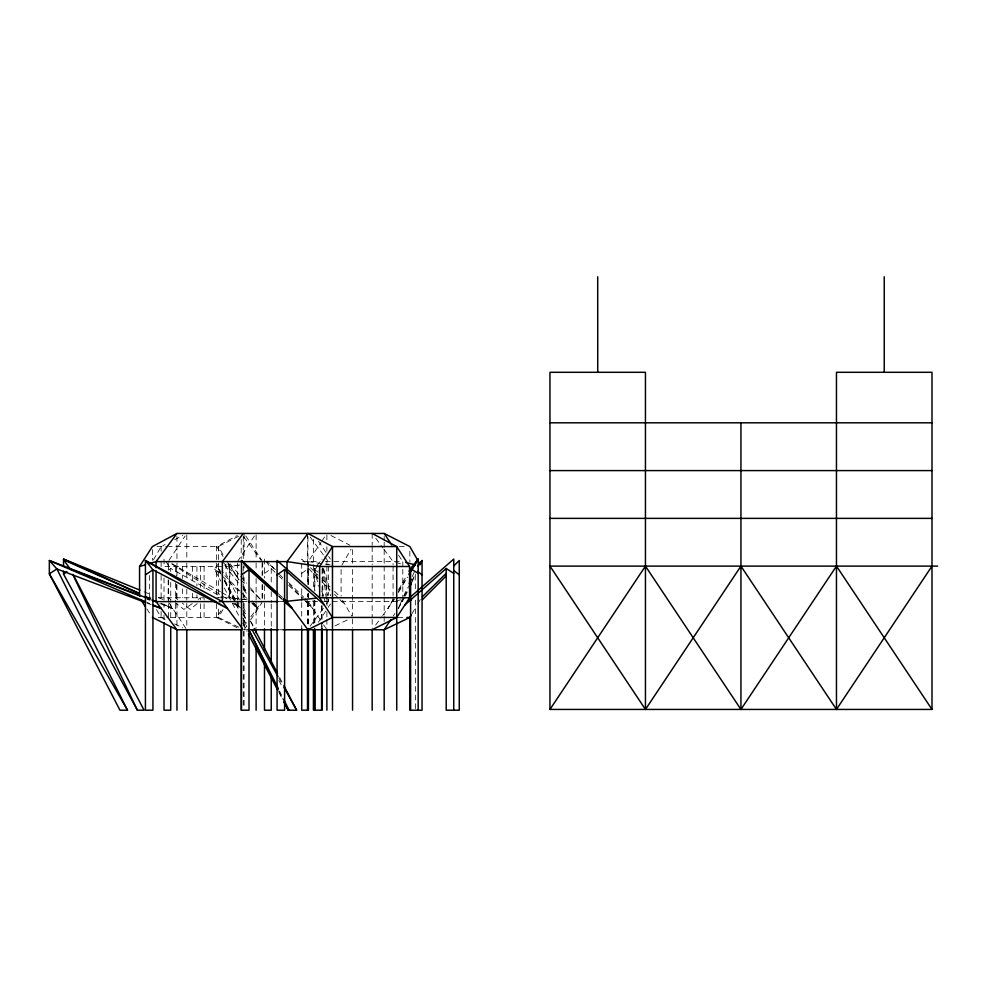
<?xml version="1.0" encoding="UTF-8"?>
<svg xmlns="http://www.w3.org/2000/svg" width="987" height="987" viewBox="0 0 987 987"><rect width="100%" height="100%" fill="white"/><g stroke="black" fill="none" stroke-linecap="round" stroke-linejoin="round"><path stroke-width="0.74" stroke-dasharray="4.93 3.7" d="M404.719 597.493L398.23 608.498L403.128 597.382M403.732 595.988L407.409 587.66M412.295 576.544L414.737 570.992M405.361 596.123L407.286 592.015M411.776 582.429L415.638 574.212M398.23 608.498L403.683 597.53M404.362 596.16L407.088 590.67M411.85 581.072L415.243 574.224L415.354 589.461M393.233 599.183L387.94 608.498L393.517 599.393M398.514 589.881L406.829 575.248M153.466 559.851L161.115 546.564L165.162 544.503M341.86 565.169L351.027 549.228M222.988 609.584L218.411 617.443L169.702 617.443M412.023 613.717L415.65 607.498M417.797 603.81L420.61 598.986M382.685 615.58L394.578 599.023M398.378 592.582L407.508 577.124M398.279 591.595L407.026 577.284M237.114 627.707L216.646 617.443L222.272 608.843M169.011 560.32L185.1 536.015M237.497 561.603L254.424 536.015M246.565 626.005L244.085 629.755L244.085 572.374M250.698 619.75L261.937 602.749M308.252 584.674L308.252 561.603L320.96 542.406M321.799 541.123L325.192 536.015M318.369 622.254L325.821 610.99M328.239 607.35L330.509 603.896M393.27 615.999L394.923 613.495M318.221 565.156L314.878 569.807L314.878 591.164M243.838 626.214L246.466 622.674M250.834 616.764L261.234 602.749M310.128 626.214L323.267 608.498L322.613 605.524M326.672 603.896L328.375 601.601L328.375 596.987M375.677 625.03L381.809 616.764M218.213 564.132L214.364 568.944L220.755 581.17M316.445 566.094L322.095 559.086M220.57 573.139L218.509 569.03L220.385 566.723M197.178 603.6L190.281 609.423L182.287 603.156M168.493 570.091L170.726 568.426L223.568 598.11M301.714 573.41L308.438 568.5L318.196 578.16M264.491 573.41L271.24 568.598L277.803 574.903M192.268 603.6L183.952 609.423L175.612 603.156M198.214 599.442L200.595 597.777L200.595 602.317M238.817 598.825L229.86 597.777L216.646 597.777L216.646 546.564L237.324 535.522M174.625 539.667L182.731 535.522M238.681 536.212L218.411 546.564L168.654 546.564M334.988 625.869L348.497 619.392M396.058 600.91L402.067 599.516M227.898 564.009L229.502 566.501L239.866 564.946M238.817 565.169L229.86 566.501L161.115 566.501L161.115 558.827M304.971 598.406L308.252 601.601L314.224 600.91M156.995 546.564L167.704 546.564M399.291 546.564L405.324 546.564M302.762 561.603L320.17 561.603M325.291 561.603L402.795 561.603L402.795 567.759M146.693 597.777L150.986 597.777M158.241 597.777L204.087 597.777L204.087 602.317M242.395 601.601L247.169 601.601M278.112 601.601L283.257 601.601M305.254 601.601L317.703 601.601M323.748 601.601L402.795 601.601M158.253 617.443L168.271 617.443M397.786 617.443L405.324 617.443M243.789 629.755L247.367 629.755M279.518 629.755L283.294 629.755M240.31 598.998L246.281 599.689M247.268 599.862L229.502 597.777L229.502 566.501M308.252 561.603L330.645 564.946M147.075 599.516L150.073 600.207M395.812 562.417L404.078 564.872M146.903 603.082L151.196 604.698M146.125 597.764L150.394 599.405M147.1 598.628L149.95 599.726M159.919 603.563L172.725 608.498L161.523 603.427L172.725 608.498M144.127 591.83L151.196 594.705M158.265 597.579L163.928 599.874M147.038 602.415L149.864 603.637M146.125 596.629L150.332 598.504M146.125 596.456L150.332 598.356M238.681 627.164L218.411 617.443L218.411 606.857M156.526 609.584L161.115 617.443L166.519 620.033M174.625 623.92L182.731 627.806M330.929 535.522L349.854 545.182M232.809 603.304L242.049 608.498M171.886 563.639L220.434 591.731M221.754 592.484L233.561 599.319M171.824 564.021L221.248 595.321M222.544 596.136L227.75 599.43M234.252 603.55L239.459 606.845M314.557 590.004L314.557 568.426L318.32 570.918M220.743 573.065L218.509 569.03L223.518 572.423M221.1 573.817L214.364 568.944L221.1 575.026M318.221 572.324L314.878 569.807L318.135 579.838M168.469 597.777L170.85 599.578M175.439 597.777L177.722 599.578M279.087 594.408L282.504 597.493M278.544 596.21L283.084 600.306M222.223 576.05L239.064 591.25M243.555 595.309L246.923 598.356M252.536 603.427L258.15 608.498L252.586 601.293M278.951 595.975L282.257 599.109M278.902 575.952L282.183 579.098M288.747 585.402L301.874 597.999M306.254 602.193L312.817 608.498L304.23 599.714M275.435 569.709L266.687 561.208L275.237 570.067M288.562 582.466L303.885 597.345M304.995 562.306L301.714 559.086L301.714 561.948M310.461 567.685L318.122 575.211M322.502 579.505L330.151 587.031M334.531 591.336L338.911 595.63M322.539 582.466L330.127 589.979M334.47 594.273L338.8 598.566M339.886 599.64L345.314 605.006M222.198 561.591L239.705 578.9M240.803 579.974L246.281 585.377M250.661 589.708L260.519 599.442M279.531 574.459L282.751 577.753M289.191 584.341L303.157 598.615M218.509 569.03L220.644 571.214M224.925 575.606L239.878 590.954M240.951 592.052L246.294 597.53M251.636 603.008L256.965 608.498L252.08 600.688M229.922 563.676L239.668 575.174M240.643 576.322L246.491 583.218M250.39 587.808L260.136 599.306M224.802 565.317L239.619 584.501M243.32 589.301L247.034 594.1M375.813 538.347L383.067 548.143M383.98 549.364L393.06 561.603L393.06 564.687M310.214 537.125L323.835 555.484M324.748 556.705L328.375 561.603L328.375 564.687M243.925 537.125L261.173 560.382M165.693 561.418L170.726 568.426L170.726 571.51M266.182 561.467L271.24 568.598L271.24 583.996M398.563 555.212L402.795 561.603M318.493 541.123L327.795 555.212M328.646 556.483L330.337 559.049M308.252 601.601L322.749 623.5M323.576 624.746L326.055 628.509M245.775 536.015L261.851 560.32M237.497 601.601L239.014 603.896M242.888 609.744L247.021 615.999M250.328 620.996L255.288 628.509M168.925 602.749L185.963 628.509M146.792 608.843L150.801 614.987M216.646 546.564L223.074 556.532M226.837 561.085L239.051 580.307M243.123 586.71L246.38 591.83M252.08 600.799L256.965 608.498M229.28 564.28L239.051 579.887M243.123 586.389L246.38 591.595M342.501 600.195L351.828 616.196M222.988 554.546L218.411 546.564L218.411 597.777M228.33 563.836L229.86 566.501L229.86 597.777M224.468 579.788L239.335 606.672M243.061 613.396L246.775 620.12M278.766 677.933L282.479 684.657M224.752 580.566L236.448 602.169M237.176 603.526L239.372 607.573M243.024 614.321L246.688 621.082M278.852 680.487L282.504 687.236M224.308 587.956L239.212 616.48M242.765 623.278L247.021 631.421M278.963 692.541L282.516 699.327M239.434 599.973L226.023 574.126L226.023 564.095M242.962 606.783L246.491 613.581M250.723 621.748L254.251 628.546M279.666 677.538L282.492 682.979M224.678 581.368L234.968 601.922M235.646 603.291L239.076 610.139M243.184 618.368L246.614 625.215M279.518 691.011L282.257 696.489M224.493 580.701L239.397 611.015M242.79 617.899L246.849 626.165M278.704 690.912L282.775 699.178M321.873 591.299L323.267 595.593M323.736 597.024L325.611 602.761M323.822 569.314L330.534 595.729M314.557 568.426L318.431 586.241M323.44 568.191L327.474 595.531M327.696 597.049L328.375 601.601M322.502 568.006L327.104 605.5M322.305 568.068L322.983 596.518M415.354 600.158L415.354 708.666M409.852 551.165L409.852 561.899M402.795 569.302L402.795 598.529M393.06 566.217L393.06 595.445M393.06 596.987L393.06 601.601M384.177 536.41L384.177 540.864M384.177 542.344L384.177 548.266M384.177 549.747L384.177 564.687M384.177 566.217L384.177 595.445M384.177 596.987L384.177 614.938M384.177 616.419L384.177 622.341M372.173 533.449L372.173 545.305M372.173 546.786L372.173 564.687M372.173 566.217L372.173 595.445M372.173 596.987L372.173 617.899M372.173 619.38L372.173 629.755M352.556 549.636L352.556 564.971M352.556 569.474L352.556 615.937M352.556 618.96L352.556 628.09M341.095 569.474L341.095 596.296M328.375 566.217L328.375 595.445M326.882 534.929L326.882 540.864M326.882 546.786L326.882 551.227M326.882 561.603L326.882 564.687M326.882 566.217L326.882 595.445M326.882 596.987L326.882 601.601M326.882 611.977L326.882 617.899M326.882 619.38L326.882 628.275M322.095 569.104L322.095 596.456M322.095 605.685L322.095 624.129M322.095 625.659L322.095 628.731M321.577 605.599L321.577 620.983M321.577 622.526L321.577 628.67M314.878 600.318L314.878 623.216M314.557 600.787L314.557 623.907M313.41 539.383L313.41 561.603M313.41 564.687L313.41 589.288M313.41 601.601L313.41 623.833M308.438 568.5L308.438 585.439M308.438 593.15L308.438 627.029M308.252 593.915L308.252 596.987M307.932 536.41L307.932 584.674M307.932 593.915L307.932 596.987M307.932 601.601L307.932 626.794M307.5 533.449L307.5 584.674M307.5 593.915L307.5 596.987M307.5 601.601L307.5 626.794M301.714 563.38L301.714 579.554M301.714 588.77L301.714 601.071M301.714 602.613L301.714 617.973M301.714 625.659L301.714 628.731M271.24 591.682L271.24 602.465M271.24 603.995L271.24 628.62M264.491 559.086L264.491 578.012M264.491 585.698L264.491 628.731M262.702 561.603L262.702 575.446M262.702 584.674L262.702 600.059M262.086 563.145L262.086 575.446M262.086 584.674L262.086 600.059M256.114 534.929L256.114 560.122M256.114 563.145L256.114 569.302M256.114 578.53L256.114 600.059M256.114 601.601L256.114 628.275M244.085 533.449L244.085 558.642M244.085 563.145L244.085 570.831M244.085 631.273L244.085 708.678M243.246 536.41L243.246 558.642M243.246 566.217L243.246 573.916M243.246 575.446L243.246 626.794M243.246 631.273L243.246 708.678M241.21 539.383L241.21 558.642M237.497 563.145L237.497 600.059M216.646 603.834L216.646 617.443M204.087 566.501L204.087 590.337M204.087 603.834L204.087 617.443M200.595 566.501L200.595 587.351M200.595 603.834L200.595 617.443M196.919 566.501L196.919 585.859M196.919 594.803L196.919 597.777M192.564 566.501L192.564 582.885M192.564 593.31L192.564 597.777M186.79 534.929L186.79 560.122M186.79 563.145L186.79 580.06M186.79 589.288L186.79 600.059M186.79 603.082L186.79 628.275M182.595 566.501L182.595 578.419M182.595 588.844L182.595 597.777M176.957 536.41L176.957 560.122M176.957 563.145L176.957 575.446M176.957 584.674L176.957 600.059M176.957 603.082L176.957 626.794M176.5 566.501L176.5 575.433M176.5 584.378L176.5 597.777M175.439 566.501L175.439 573.953M175.439 582.885L175.439 602.317M175.439 603.834L175.439 617.443M170.726 582.293L170.726 602.329M170.726 603.871L170.726 617.739M168.469 566.501L168.469 569.474M168.469 579.9L168.469 602.317M168.469 603.834L168.469 617.443M168.172 561.603L168.172 569.302M168.172 580.06L168.172 600.059M164.015 559.086L164.015 567.673M164.015 578.012L164.015 607.215M164.015 614.901L164.015 621.057M161.115 546.564L161.115 551.165M161.115 575.433L161.115 597.777M161.115 611.397L161.115 617.443M152.405 549.636L152.405 560.369M149.654 575.433L149.654 597.777"/><path stroke-width="1.48" d="M409.235 583.49L411.073 579.32M409.21 587.907L411.135 583.798M420.129 564.626L422.054 560.517L422.054 710.196L410.604 710.196L410.604 568.598L418.167 559.086L418.167 710.196M409.124 586.562L411.16 582.453M420.018 564.626L422.054 560.517L417.859 566.193M409.087 571.263L410.604 568.598M411.295 614.963L409.852 617.443L409.852 710.196M409.037 574.545L418.167 559.086L409.42 573.385M139.562 596.296L139.562 566.501L152.405 546.564L176.957 533.449L384.177 533.449L409.852 546.564L419.783 563.836M372.173 710.196L372.173 629.755L396.725 617.443L409.58 597.777L453.749 559.086L453.749 710.196M390.79 619.75L384.177 629.755L384.177 710.196M549.956 709.431L645.449 566.119L740.941 709.431L836.47 566.119L931.999 709.431L549.956 709.431L549.956 372.296L645.449 372.296L645.449 709.431L549.956 566.119L937.65 566.119M645.449 709.431L740.941 566.119L836.47 709.431L931.999 566.119M176.957 533.449L156.082 561.603L156.082 567.759M243.246 533.449L222.371 561.603L222.371 601.601L242.37 628.571M422.473 599.64L446.112 576.001M422.399 596.716L446.247 573.287M453.847 565.835L459.263 560.517L459.263 710.196L446.198 710.196L446.198 568.5L453.749 573.41M404.855 605.006L446.198 568.5M73.075 574.459L144.065 710.196L137.366 710.196L63.538 574.126L66.882 571.572M277.076 574.841L284.601 569.561L324.365 605.006M241.494 574.841L249.008 569.598L277.409 595.186M145.422 574.841L152.936 569.807L227.479 608.498L145.422 560.517L145.422 710.196L152.936 710.196L152.936 569.807L145.422 560.517L222.371 601.601M307.932 710.196L307.932 629.755L332.483 617.443L396.725 617.443M139.562 566.501L145.064 564.872M149.197 563.639L156.082 561.603L287.057 561.603L319.64 566.501L409.58 566.501L409.58 597.777L319.64 597.777L277.076 560.517L277.076 710.196L284.601 710.196L284.601 569.561M408.495 600.429L411.345 599.837M283.972 601.601L316.679 598.134M549.956 422.806L931.999 422.806M549.956 470.589L931.999 470.589M549.956 518.372L931.999 518.372M153.084 600.91L156.082 601.601L216.202 601.601M219.287 601.601L242.395 601.601M248.551 601.601L277.816 601.601M406.841 617.443L409.852 617.443L384.177 629.755L283.022 629.755M242.58 629.755L176.957 629.755L152.405 617.443M247.836 629.755L278.433 629.755M145.62 601.811L49.35 560.517L56.901 568.944L127.496 710.196L119.945 710.196L49.35 573.817L49.35 560.517L146.125 597.764M283.935 702.053L288.192 710.196L296.618 710.196L283.911 685.706M405.645 562.356L415.613 564.996M145.484 602.539L56.901 568.944L49.35 573.817L127.496 710.196M152.627 605.241L161.189 608.498L152.701 604.846M151.813 599.96L156.082 601.601L176.957 629.755L176.957 710.196M139.981 595.889L70.237 569.03L63.538 559.802L139.13 593.508M63.538 565.526L63.538 559.086L139.895 590.115M63.538 559.086L139.13 593.286M372.173 533.449L396.725 546.564L409.58 566.501M411.863 569.4L418.167 573.41M417.587 571.35L422.054 574.841M453.675 570.437L459.263 574.841M277.939 593.384L241.494 560.517L241.494 710.196L249.008 710.196L249.008 569.598L241.494 560.517L277.853 594.939M283.639 598.517L287.057 601.601L307.932 629.755M284.219 601.33L292.164 608.498L283.355 600.145M384.177 533.449L391.79 544.972M332.483 617.443L319.64 597.777L319.64 566.501L332.483 546.564L396.725 546.564L396.725 710.196M141.166 600.244L145.188 606.388M251.981 629.533L278.013 676.588M283.972 687.334L296.618 710.196M248.44 634.135L277.544 689.827M254.251 628.546L277.557 673.455M248.675 629.336L278.137 688.272M283.627 699.228L289.105 710.196M248.884 630.298L278.026 689.531M284.133 701.93L288.192 710.196M72.865 574.557L137.366 710.196M931.999 709.431L931.999 372.296L836.47 372.296L836.47 709.431M884.241 276.804L884.241 372.296M740.941 422.806L740.941 709.431M597.703 276.804L597.74 372.296M352.556 629.607L352.556 710.196M332.483 710.196L332.483 546.564L307.932 533.449L287.057 561.603L287.057 601.601M326.882 629.755L326.882 710.196M322.095 628.731L322.095 710.196L314.557 710.196L314.557 628.522M321.577 628.67L321.577 710.196M314.878 629.324L314.878 710.196M313.41 629.755L313.41 710.196M308.438 628.571L308.438 710.196L301.714 710.196L301.714 628.731M307.5 629.755L307.5 710.196M271.24 628.62L271.24 662.487M271.24 676.342L271.24 710.196L264.491 710.196L264.491 664.091M264.491 628.731L264.491 650.26M256.114 629.755L256.114 632.79M256.114 646.448L256.114 710.196M241.21 629.755L241.21 710.196M186.79 629.755L186.79 710.196M170.726 626.979L170.726 710.196L164.015 710.196L164.015 622.587M156.082 570.831L156.082 601.601M63.538 571.263L63.538 574.126"/></g></svg>
